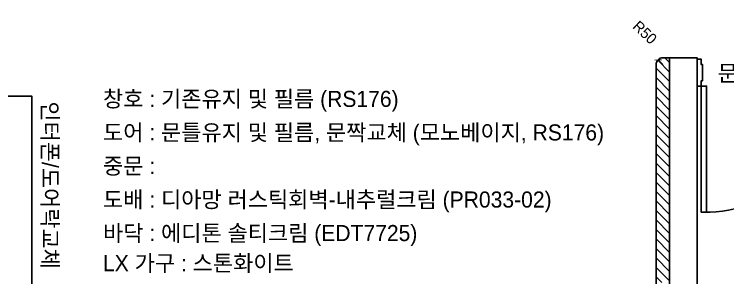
# Model space of a CAD drawing. Header units: millimetres. Extents: x 118028 to 193504, y 42792 to 96100.
# Drawn here: x 150296 to 155609, y 65939 to 67902 of the extents above; entities that cross this region are included whole.
import ezdxf

# ---------------------------------------------------------------- set-up
doc = ezdxf.new("R2010")
doc.units = ezdxf.units.MM
doc.header["$LTSCALE"] = 30
doc.header["$PDMODE"] = 3
doc.layers.get('DEFPOINTS').update_dxf_attribs({"color": 248})
for name, color, linetype in [('0-ELC TEXT', 7, 'Continuous'), ('03-WAL NEW', 3, 'Continuous'), ('07-DIM WAL', 5, 'Continuous'), ('2CONTINUOUS', 2, 'Continuous'), ('CO-DO-FR', 7, 'Continuous'), ('CO-DOOR', 8, 'Continuous'), ('설비', 140, 'Continuous')]:
    doc.layers.add(name, color=color, linetype=linetype)
doc.styles.add('HY 울릉도 L', font='')
doc.styles.add('코레일둥고', font='Korail_Round_Gothic_Medium.ttf')
doc.styles.get('HY 울릉도 L').set_extended_font_data('HY울릉도L')
doc.dimstyles.new('40', dxfattribs={"dimscale": 40, "dimtxt": 2, "dimasz": 1, "dimexe": 1, "dimexo": 1, "dimgap": 1, "dimtad": 1, "dimdec": 0, "dimrnd": 0.05, "dimdsep": 46, "dimlunit": 6, "dimtxsty": 'HY 울릉도 L', "dimblk": 'ARCHTICK', "dimcen": 2.5, "dimdle": 1, "dimclrd": 133, "dimclre": 133, "dimclrt": 30, "dimadec": 0, "dimazin": 0, "dimtfac": 1, "dimtdec": 0, "dimtix": 1, "dimtmove": 2, "dimatfit": 3, "dimldrblk": 'ARCHTICK', "dimfxl": 1, "dimlwd": -1, "dimlwe": -1, "dimarcsym": 0})

# ---------------------------------------------------------------- blocks, each defined once
blk = doc.blocks.new('vusaudeh')
at = {"layer": '2CONTINUOUS'}
for points in [[(155176.4, 81983.8), (155176.4, 85997.8), (155381.4, 85997.8), (155381.4, 81983.8)], [(150896.4, 80947.8), (149788.9, 80947.8), (149788.9, 81147.8), (150241.4, 81147.8), (150241.4, 85711.8), (150426.4, 85711.8), (150426.4, 81147.8), (150896.4, 81147.8), (150896.4, 80947.8)]]:
    blk.add_lwpolyline(points, dxfattribs=at)
at = {"layer": 'CO-DO-FR'}
blk.add_lwpolyline([(155381.4, 85786.8), (155381.4, 85986.8), (155411.4, 85986.8), (155411.4, 85946.8), (155421.4, 85946.8), (155421.4, 85826.8), (155411.4, 85826.8), (155411.4, 85786.8), (155381.4, 85786.8)], close=True, dxfattribs=at)
at = {"layer": 'CO-DOOR'}
blk.add_lwpolyline([(155451.4, 84846.8), (155451.4, 85786.8), (155411.4, 85786.8), (155411.4, 84846.8)], close=True, dxfattribs=at)
blk.add_arc((155442.1, 85761.3), 914.6, 269.3254, 1.5962, dxfattribs=at)
blk = doc.blocks.new('_ArchTick')
at = {"color": 0, "linetype": 'ByBlock', "const_width": 0.15}
blk.add_lwpolyline([(-0.5, -0.5), (0.5, 0.5)], dxfattribs=at)
blk = doc.blocks.new('*D310')
at = {"layer": '07-DIM WAL', "color": 133, "transparency": 16777216}
for p, q in [((155090, 67562.1), (155126.4, 67527.8)), ((155126.4, 67527.8), (155090, 67562.1))]:
    blk.add_line(p, q, dxfattribs=at)
at = {"layer": 'DEFPOINTS', "color": 0, "transparency": 16777216}
for p in [(155090, 67562.1), (155126.4, 67527.8)]:
    blk.add_point(p, dxfattribs=at)
at = {"layer": '07-DIM WAL', "color": 133, "transparency": 16777216, "xscale": 40, "yscale": 40, "zscale": 40, "rotation": 136.7639999775667}
blk.add_blockref('_ArchTick', (155090, 67562.1), dxfattribs=at)
at = {"layer": '07-DIM WAL', "color": 30, "transparency": 16777216, "insert": (154992, 67766.4), "char_height": 80, "attachment_point": 5, "rotation": 316.764, "style": 'HY 울릉도 L'}
blk.add_mtext('R50', dxfattribs=at)

msp = doc.modelspace()

# ---------------------------------------------------------------- hatches: boundary and pattern name
at = {"layer": '03-WAL NEW'}
h = msp.add_hatch(dxfattribs=at)
h.set_pattern_fill('_USER', color=256, scale=50, angle=135, pattern_type=0)
h.set_pattern_definition([(135, (247414.78, -141934.83), (-35.355339, -35.355339), [])])
h.paths.add_polyline_path([(155076.4, 64402.8), (155076.4, 63563.8), (155076.4, 63563.8), (155176.4, 63563.8), (155176.4, 64402.8)])
h.paths.add_polyline_path([(155176.4, 67577.8), (155126.4, 67577.8, 0.414214), (155076.4, 67527.8), (155076.4, 65902.8), (155076.4, 65902.8), (155176.4, 65902.8)])
h.paths.add_polyline_path([(155381.4, 62727.8), (155381.4, 63563.8), (155176.4, 63563.8), (155076.4, 63563.8), (155076.4, 63543.8), (155361.4, 63543.8), (155361.4, 62747.8), (155076.4, 62747.8), (155076.4, 62727.8), (155176.4, 62727.8)])
h.paths.add_polyline_path([(154966.8, 67902.2), (155129.1, 67749.6), (155017.1, 67630.6), (154854.9, 67783.1)], flags=9)

# ---------------------------------------------------------------- linework, layer by layer
at = {"layer": '03-WAL NEW', "transparency": 33554687}
msp.add_lwpolyline([(155176.4, 67577.8), (155126.4, 67577.8, 0.414214), (155076.4, 67527.8), (155076.4, 62727.8), (155176.4, 62727.8)], format="xyb", dxfattribs=at)

# ---------------------------------------------------------------- block references
msp.add_blockref('vusaudeh', (0, -18420))

# ---------------------------------------------------------------- texts
at = {"layer": '0-ELC TEXT', "style": '코레일둥고'}
msp.add_text('문짝교체', height=120, dxfattribs=at).set_placement((155534.5, 67402.9))
msp.add_text('인터폰/도어락교체', height=120, rotation=270, dxfattribs=at).set_placement((150502.7, 67253))
at = {"layer": '설비', "color": 140, "style": '코레일둥고'}
for s, p in [('창호 : 기존유지 및 필름 (RS176)', (150957, 67211.5)), ('도어 : 문틀유지 및 필름, 문짝교체 (모노베이지, RS176)', (150957, 66961.5)), ('중문 : ', (150957, 66711.5)), ('도배 : 디아망 러스틱회벽-내추럴크림 (PR033-02)', (150957, 66461.5)), ('바닥 : 에디톤 솔티크림 (EDT7725)', (150957, 66211.5)), ('LX 가구 : 스톤화이트', (150957, 65987.3))]:
    msp.add_text(s, height=120, dxfattribs=at).set_placement(p)

# ---------------------------------------------------------------- dimensions: what is measured, and where the dimension line sits
at = {"layer": '07-DIM WAL'}
dim = msp.add_radius_dim(center=(155126.4, 67527.8), mpoint=(155090, 67562.1), dimstyle='40', dxfattribs=at)
dim.commit()
dim.dimension.update_dxf_attribs({"geometry": '*D310', "text_midpoint": (154992, 67766.4), "dimtype": 164})

doc.saveas('drawing.dxf')
